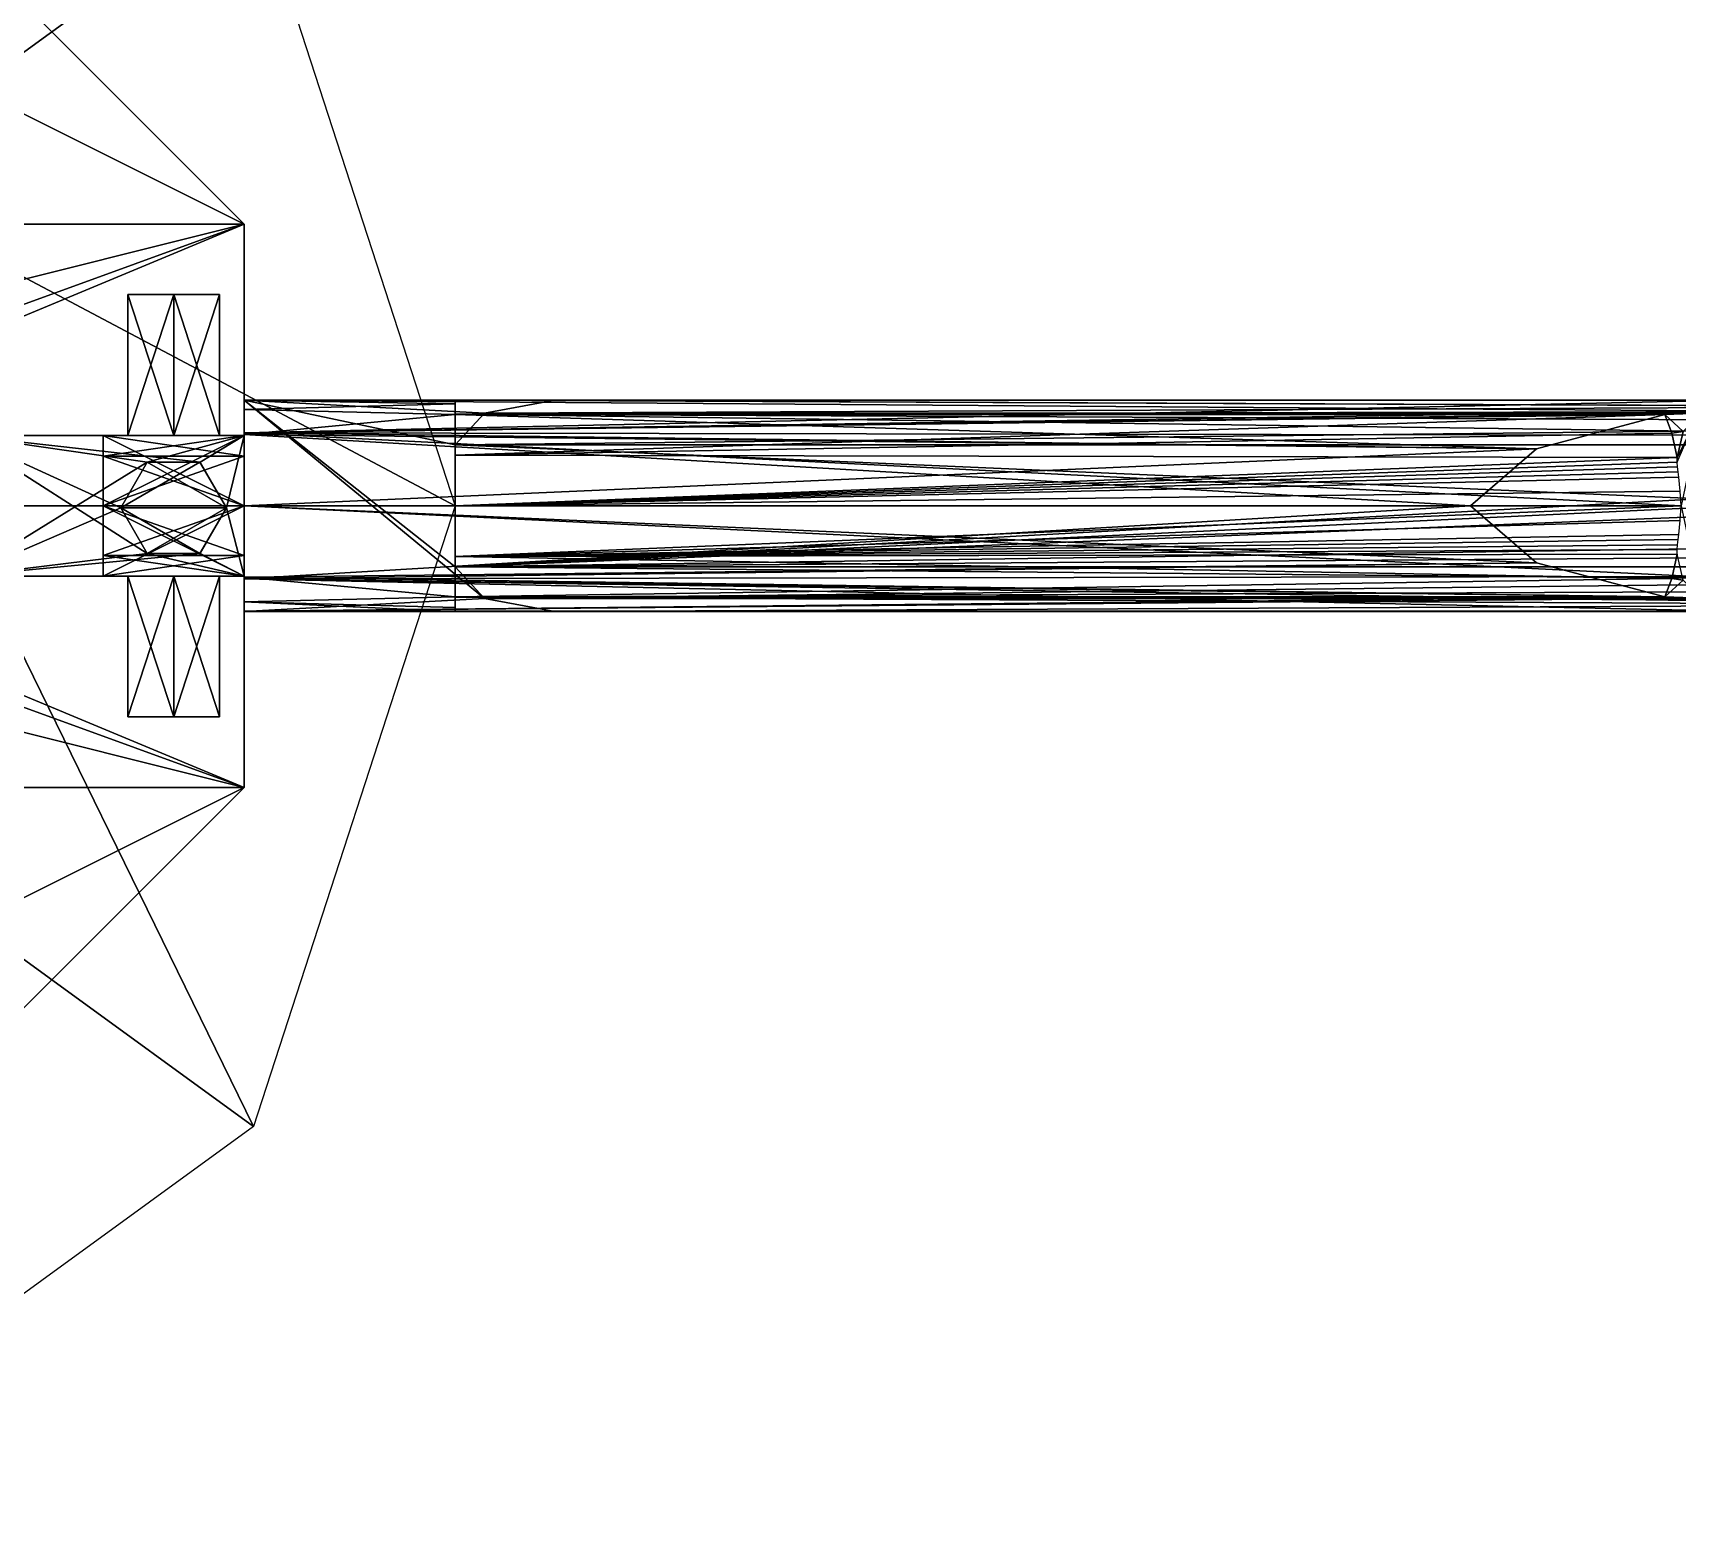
# Model space of a CAD drawing. Header units: inches. Extents: x -100 to 147, y -181 to 228.
# Drawn here: x 41.34 to 87.32, y -4.46 to 36.85 of the extents above; entities that cross this region are included whole.
import ezdxf

# ---------------------------------------------------------------- set-up
doc = ezdxf.new("R2010")
doc.units = ezdxf.units.IN
doc.header["$LTSCALE"] = 41.718519
doc.header["$MEASUREMENT"] = 0
for name, color, linetype in [('1', 7, 'CONTINUOUS'), ('10', 7, 'CONTINUOUS'), ('11', 7, 'CONTINUOUS'), ('12', 7, 'CONTINUOUS'), ('13', 7, 'CONTINUOUS'), ('14', 7, 'CONTINUOUS'), ('15', 7, 'CONTINUOUS'), ('16', 7, 'CONTINUOUS'), ('17', 7, 'CONTINUOUS'), ('18', 7, 'CONTINUOUS'), ('181', 7, 'CONTINUOUS'), ('182', 7, 'CONTINUOUS'), ('183', 7, 'CONTINUOUS'), ('184', 7, 'CONTINUOUS'), ('185', 7, 'CONTINUOUS'), ('186', 7, 'CONTINUOUS'), ('187', 7, 'CONTINUOUS'), ('188', 7, 'CONTINUOUS'), ('189', 7, 'CONTINUOUS'), ('190', 7, 'CONTINUOUS'), ('191', 7, 'CONTINUOUS'), ('192', 7, 'CONTINUOUS'), ('193', 7, 'CONTINUOUS'), ('2', 7, 'CONTINUOUS'), ('237', 7, 'CONTINUOUS'), ('238', 7, 'CONTINUOUS'), ('240', 7, 'CONTINUOUS'), ('241', 7, 'CONTINUOUS'), ('245', 7, 'CONTINUOUS'), ('246', 7, 'CONTINUOUS'), ('247', 7, 'CONTINUOUS'), ('250', 7, 'CONTINUOUS'), ('251', 7, 'CONTINUOUS'), ('252', 7, 'CONTINUOUS'), ('26', 7, 'CONTINUOUS'), ('262', 7, 'CONTINUOUS'), ('263', 7, 'CONTINUOUS'), ('264', 7, 'CONTINUOUS'), ('27', 7, 'CONTINUOUS'), ('28', 7, 'CONTINUOUS'), ('29', 7, 'CONTINUOUS'), ('3', 7, 'CONTINUOUS'), ('30', 7, 'CONTINUOUS'), ('35', 7, 'CONTINUOUS'), ('36', 7, 'CONTINUOUS'), ('37', 7, 'CONTINUOUS'), ('38', 7, 'CONTINUOUS'), ('39', 7, 'CONTINUOUS'), ('4', 7, 'CONTINUOUS'), ('5', 7, 'CONTINUOUS'), ('6', 7, 'CONTINUOUS'), ('7', 7, 'CONTINUOUS')]:
    doc.layers.add(name, color=color, linetype=linetype)

msp = doc.modelspace()

# ---------------------------------------------------------------- linework, layer by layer
at = {"layer": '1', "linetype": 'Continuous'}
for points in [[(53.149, 20.669, 2.897), (53.149, 20.669, 7.3), (47.244, 20.669, 8.858), (53.149, 20.669, 2.897)], [(47.244, 20.669, 8.858), (53.149, 20.669, 7.3), (55.94, 20.669, 8.858), (47.244, 20.669, 8.858)], [(47.244, 20.669, 6.627), (53.149, 20.669, 2.897), (47.244, 20.669, 8.858), (47.244, 20.669, 6.627)], [(53.149, 20.669, 7.3), (134.983, 20.669, 48.228), (55.94, 20.669, 8.858), (53.149, 20.669, 7.3)], [(55.94, 20.669, 8.858), (134.983, 20.669, 48.228), (134.658, 20.669, 48.228), (55.94, 20.669, 8.858)]]:
    msp.add_3dface(points, dxfattribs=at)
at = {"layer": '10', "linetype": 'Continuous'}
for points in [[(53.149, 26.575, 2.897), (53.149, 26.575, 7.3), (53.149, 26.18, 6.282), (53.149, 26.575, 2.897)], [(53.149, 26.575, 2.897), (53.149, 26.18, 6.282), (53.149, 23.622, 2.948), (53.149, 26.575, 2.897)], [(53.149, 26.47, 1.951), (53.149, 26.575, 2.897), (53.149, 25.041, 2.447), (53.149, 26.47, 1.951)], [(53.149, 25.041, 2.447), (53.149, 26.575, 2.897), (53.149, 23.622, 2.948), (53.149, 25.041, 2.447)], [(53.149, 26.172, 1.088), (53.149, 26.47, 1.951), (53.149, 25.041, 2.447), (53.149, 26.172, 1.088)], [(53.149, 26.18, 6.282), (53.149, 25.327, 5.905), (53.149, 23.622, 2.948), (53.149, 26.18, 6.282)], [(53.149, 20.669, 2.897), (53.149, 25.327, 5.905), (53.149, 21.917, 5.905), (53.149, 20.669, 2.897)], [(53.149, 25.327, 5.905), (53.149, 20.669, 2.897), (53.149, 23.622, 2.948), (53.149, 25.327, 5.905)], [(53.149, 23.622, 2.948), (53.149, 20.669, 2.897), (53.149, 22.203, 2.447), (53.149, 23.622, 2.948)], [(53.149, 22.203, 2.447), (53.149, 20.669, 2.897), (53.149, 20.774, 1.951), (53.149, 22.203, 2.447)], [(53.149, 21.072, 1.088), (53.149, 22.203, 2.447), (53.149, 20.774, 1.951), (53.149, 21.072, 1.088)], [(53.149, 20.669, 2.897), (53.149, 21.917, 5.905), (53.149, 21.064, 6.282), (53.149, 20.669, 2.897)], [(53.149, 20.669, 7.3), (53.149, 20.669, 2.897), (53.149, 21.064, 6.282), (53.149, 20.669, 7.3)]]:
    msp.add_3dface(points, dxfattribs=at)
at = {"layer": '11', "linetype": 'Continuous'}
for points in [[(47.244, 25.665, -23.697), (47.244, 26.571, -21.654), (88.316, 26.281, -22.819), (47.244, 25.665, -23.697)], [(47.244, 26.571, -21.654), (88.89, 26.571, -21.652), (88.316, 26.281, -22.819), (47.244, 26.571, -21.654)], [(47.244, 25.665, -23.697), (88.316, 26.281, -22.819), (87.853, 25.6, -23.759), (47.244, 25.665, -23.697)], [(47.244, 23.622, -24.602), (47.244, 25.665, -23.697), (87.437, 23.622, -24.603), (47.244, 23.622, -24.602)], [(47.244, 25.665, -23.697), (87.853, 25.6, -23.759), (87.437, 23.622, -24.603), (47.244, 25.665, -23.697)]]:
    msp.add_3dface(points, dxfattribs=at)
at = {"layer": '12', "linetype": 'Continuous'}
for points in [[(47.244, 21.579, -23.697), (47.244, 23.622, -24.602), (87.853, 21.644, -23.759), (47.244, 21.579, -23.697)], [(47.244, 23.622, -24.602), (87.437, 23.622, -24.603), (87.853, 21.644, -23.759), (47.244, 23.622, -24.602)], [(47.244, 21.579, -23.697), (87.853, 21.644, -23.759), (88.316, 20.963, -22.819), (47.244, 21.579, -23.697)], [(47.244, 20.673, -21.654), (47.244, 21.579, -23.697), (88.89, 20.673, -21.652), (47.244, 20.673, -21.654)], [(47.244, 21.579, -23.697), (88.316, 20.963, -22.819), (88.89, 20.673, -21.652), (47.244, 21.579, -23.697)]]:
    msp.add_3dface(points, dxfattribs=at)
at = {"layer": '13', "linetype": 'Continuous'}
for points in [[(47.244, 26.571, -21.654), (47.244, 25.665, -19.611), (88.89, 26.571, -21.652), (47.244, 26.571, -21.654)], [(88.89, 26.571, -21.652), (47.244, 25.665, -19.611), (87.995, 26.209, -20.344), (88.89, 26.571, -21.652)], [(47.244, 25.665, -19.611), (86.979, 26.172, -20.277), (87.995, 26.209, -20.344), (47.244, 25.665, -19.611)], [(86.979, 26.172, -20.277), (47.244, 25.665, -19.611), (83.389, 25.215, -19.239), (86.979, 26.172, -20.277)], [(87.995, 26.209, -20.344), (86.979, 26.172, -20.277), (87.49, 25.699, -19.645), (87.995, 26.209, -20.344)], [(86.979, 26.172, -20.277), (87.176, 25.653, -19.598), (87.49, 25.699, -19.645), (86.979, 26.172, -20.277)], [(47.244, 25.665, -19.611), (47.244, 23.622, -18.705), (83.389, 25.215, -19.239), (47.244, 25.665, -19.611)], [(87.176, 25.653, -19.598), (87.322, 24.977, -19.091), (87.49, 25.699, -19.645), (87.176, 25.653, -19.598)], [(47.244, 23.622, -18.705), (81.543, 23.622, -18.705), (83.389, 25.215, -19.239), (47.244, 23.622, -18.705)]]:
    msp.add_3dface(points, dxfattribs=at)
at = {"layer": '14', "linetype": 'Continuous'}
for points in [[(47.244, 26.575, 6.627), (53.149, 26.575, 2.897), (53.149, 26.47, 1.951), (47.244, 26.575, 6.627)], [(47.244, 26.311, 5.146), (47.244, 26.575, 6.627), (53.149, 26.47, 1.951), (47.244, 26.311, 5.146)], [(47.244, 26.311, 5.146), (53.149, 26.47, 1.951), (53.149, 26.172, 1.088), (47.244, 26.311, 5.146)], [(47.244, 25.615, 3.971), (47.244, 26.311, 5.146), (53.149, 26.172, 1.088), (47.244, 25.615, 3.971)], [(47.244, 25.615, 3.971), (53.149, 26.172, 1.088), (83.389, 25.215, -19.239), (47.244, 25.615, 3.971)], [(53.149, 26.172, 1.088), (86.979, 26.172, -20.277), (83.389, 25.215, -19.239), (53.149, 26.172, 1.088)], [(47.244, 23.622, 2.957), (47.244, 25.615, 3.971), (81.543, 23.622, -18.705), (47.244, 23.622, 2.957)], [(81.543, 23.622, -18.705), (47.244, 25.615, 3.971), (83.389, 25.215, -19.239), (81.543, 23.622, -18.705)]]:
    msp.add_3dface(points, dxfattribs=at)
at = {"layer": '15', "linetype": 'Continuous'}
for points in [[(47.244, 23.622, -18.705), (47.244, 21.579, -19.611), (81.543, 23.622, -18.705), (47.244, 23.622, -18.705)], [(47.244, 21.579, -19.611), (83.389, 22.029, -19.239), (81.543, 23.622, -18.705), (47.244, 21.579, -19.611)], [(87.322, 22.267, -19.091), (87.176, 21.591, -19.598), (87.49, 21.545, -19.645), (87.322, 22.267, -19.091)], [(47.244, 21.579, -19.611), (86.979, 21.072, -20.277), (83.389, 22.029, -19.239), (47.244, 21.579, -19.611)], [(47.244, 21.579, -19.611), (47.244, 20.673, -21.654), (86.979, 21.072, -20.277), (47.244, 21.579, -19.611)], [(87.176, 21.591, -19.598), (86.979, 21.072, -20.277), (87.49, 21.545, -19.645), (87.176, 21.591, -19.598)], [(87.49, 21.545, -19.645), (86.979, 21.072, -20.277), (87.995, 21.035, -20.344), (87.49, 21.545, -19.645)], [(86.979, 21.072, -20.277), (47.244, 20.673, -21.654), (87.995, 21.035, -20.344), (86.979, 21.072, -20.277)], [(47.244, 20.673, -21.654), (88.89, 20.673, -21.652), (87.995, 21.035, -20.344), (47.244, 20.673, -21.654)]]:
    msp.add_3dface(points, dxfattribs=at)
at = {"layer": '16', "linetype": 'Continuous'}
for points in [[(47.244, 21.629, 3.971), (47.244, 23.622, 2.957), (83.389, 22.029, -19.239), (47.244, 21.629, 3.971)], [(83.389, 22.029, -19.239), (47.244, 23.622, 2.957), (81.543, 23.622, -18.705), (83.389, 22.029, -19.239)], [(86.979, 21.072, -20.277), (47.244, 21.629, 3.971), (83.389, 22.029, -19.239), (86.979, 21.072, -20.277)], [(47.244, 20.933, 5.146), (47.244, 21.629, 3.971), (53.149, 21.072, 1.088), (47.244, 20.933, 5.146)], [(53.149, 21.072, 1.088), (47.244, 21.629, 3.971), (86.979, 21.072, -20.277), (53.149, 21.072, 1.088)], [(47.244, 20.933, 5.146), (53.149, 21.072, 1.088), (53.149, 20.774, 1.951), (47.244, 20.933, 5.146)], [(53.149, 20.669, 2.897), (47.244, 20.669, 6.627), (47.244, 20.933, 5.146), (53.149, 20.669, 2.897)], [(53.149, 20.669, 2.897), (47.244, 20.933, 5.146), (53.149, 20.774, 1.951), (53.149, 20.669, 2.897)]]:
    msp.add_3dface(points, dxfattribs=at)
at = {"layer": '17', "linetype": 'Continuous'}
for points in [[(87.412, 23.214, -18.747), (87.434, 23.622, -18.704), (53.149, 22.203, 2.447), (87.412, 23.214, -18.747)], [(87.434, 23.622, -18.704), (53.149, 23.622, 2.948), (53.149, 22.203, 2.447), (87.434, 23.622, -18.704)], [(87.368, 22.819, -18.837), (87.412, 23.214, -18.747), (53.149, 22.203, 2.447), (87.368, 22.819, -18.837)], [(87.368, 22.819, -18.837), (53.149, 22.203, 2.447), (87.349, 22.676, -18.884), (87.368, 22.819, -18.837)], [(87.349, 22.676, -18.884), (53.149, 22.203, 2.447), (87.335, 22.534, -18.944), (87.349, 22.676, -18.884)], [(87.335, 22.534, -18.944), (53.149, 22.203, 2.447), (87.326, 22.402, -19.011), (87.335, 22.534, -18.944)], [(87.326, 22.402, -19.011), (53.149, 22.203, 2.447), (87.322, 22.267, -19.091), (87.326, 22.402, -19.011)], [(87.322, 22.267, -19.091), (53.149, 22.203, 2.447), (87.176, 21.591, -19.598), (87.322, 22.267, -19.091)], [(53.149, 22.203, 2.447), (53.149, 21.072, 1.088), (87.176, 21.591, -19.598), (53.149, 22.203, 2.447)], [(87.176, 21.591, -19.598), (53.149, 21.072, 1.088), (86.979, 21.072, -20.277), (87.176, 21.591, -19.598)]]:
    msp.add_3dface(points, dxfattribs=at)
at = {"layer": '18', "linetype": 'Continuous'}
for points in [[(53.149, 26.172, 1.088), (53.149, 25.041, 2.447), (86.979, 26.172, -20.277), (53.149, 26.172, 1.088)], [(86.979, 26.172, -20.277), (53.149, 25.041, 2.447), (87.176, 25.653, -19.598), (86.979, 26.172, -20.277)], [(87.176, 25.653, -19.598), (53.149, 25.041, 2.447), (87.322, 24.977, -19.091), (87.176, 25.653, -19.598)], [(53.149, 25.041, 2.447), (53.149, 23.622, 2.948), (87.322, 24.977, -19.091), (53.149, 25.041, 2.447)], [(87.322, 24.977, -19.091), (53.149, 23.622, 2.948), (87.326, 24.843, -19.011), (87.322, 24.977, -19.091)], [(87.326, 24.843, -19.011), (53.149, 23.622, 2.948), (87.335, 24.71, -18.944), (87.326, 24.843, -19.011)], [(87.335, 24.71, -18.944), (53.149, 23.622, 2.948), (87.349, 24.568, -18.884), (87.335, 24.71, -18.944)], [(53.149, 23.622, 2.948), (87.368, 24.425, -18.837), (87.349, 24.568, -18.884), (53.149, 23.622, 2.948)], [(87.412, 24.031, -18.747), (87.368, 24.425, -18.837), (53.149, 23.622, 2.948), (87.412, 24.031, -18.747)], [(87.434, 23.622, -18.704), (87.412, 24.031, -18.747), (53.149, 23.622, 2.948), (87.434, 23.622, -18.704)]]:
    msp.add_3dface(points, dxfattribs=at)
at = {"layer": '181', "linetype": 'Continuous'}
for points in [[(47.244, 21.654, -41.339), (47.244, 25.591, -41.339), (47.244, 21.654, -37.402), (47.244, 21.654, -41.339)], [(47.244, 21.654, -37.402), (47.244, 25.591, -41.339), (47.244, 25.591, -37.402), (47.244, 21.654, -37.402)]]:
    msp.add_3dface(points, dxfattribs=at)
at = {"layer": '182', "linetype": 'Continuous'}
for points in [[(45.276, 25.591, -37.894), (43.997, 25.591, -38.632), (39.37, 25.591, -37.402), (45.276, 25.591, -37.894)], [(45.276, 25.591, -37.894), (39.37, 25.591, -37.402), (47.244, 25.591, -37.402), (45.276, 25.591, -37.894)], [(43.997, 25.591, -38.632), (43.997, 25.591, -40.108), (39.37, 25.591, -41.339), (43.997, 25.591, -38.632)], [(43.997, 25.591, -38.632), (39.37, 25.591, -41.339), (39.37, 25.591, -37.402), (43.997, 25.591, -38.632)], [(43.997, 25.591, -40.108), (45.276, 25.591, -40.846), (39.37, 25.591, -41.339), (43.997, 25.591, -40.108)], [(45.276, 25.591, -40.846), (47.244, 25.591, -41.339), (39.37, 25.591, -41.339), (45.276, 25.591, -40.846)], [(46.554, 25.591, -38.632), (45.276, 25.591, -37.894), (47.244, 25.591, -37.402), (46.554, 25.591, -38.632)], [(45.276, 25.591, -40.846), (46.554, 25.591, -40.108), (47.244, 25.591, -41.339), (45.276, 25.591, -40.846)], [(46.554, 25.591, -40.108), (46.554, 25.591, -38.632), (47.244, 25.591, -37.402), (46.554, 25.591, -40.108)], [(47.244, 25.591, -41.339), (46.554, 25.591, -40.108), (47.244, 25.591, -37.402), (47.244, 25.591, -41.339)]]:
    msp.add_3dface(points, dxfattribs=at)
at = {"layer": '183', "linetype": 'Continuous'}
for points in [[(44.537, 22.285, -37.402), (43.799, 23.563, -37.402), (39.37, 25.591, -37.402), (44.537, 22.285, -37.402)], [(43.799, 23.563, -37.402), (44.537, 24.842, -37.402), (39.37, 25.591, -37.402), (43.799, 23.563, -37.402)], [(39.37, 21.654, -37.402), (44.537, 22.285, -37.402), (39.37, 25.591, -37.402), (39.37, 21.654, -37.402)], [(44.537, 24.842, -37.402), (46.014, 24.842, -37.402), (39.37, 25.591, -37.402), (44.537, 24.842, -37.402)], [(39.37, 25.591, -37.402), (46.014, 24.842, -37.402), (47.244, 25.591, -37.402), (39.37, 25.591, -37.402)], [(46.014, 24.842, -37.402), (46.752, 23.563, -37.402), (47.244, 25.591, -37.402), (46.014, 24.842, -37.402)], [(46.752, 23.563, -37.402), (47.244, 21.654, -37.402), (47.244, 25.591, -37.402), (46.752, 23.563, -37.402)], [(46.752, 23.563, -37.402), (46.014, 22.285, -37.402), (47.244, 21.654, -37.402), (46.752, 23.563, -37.402)], [(44.537, 22.285, -37.402), (39.37, 21.654, -37.402), (47.244, 21.654, -37.402), (44.537, 22.285, -37.402)], [(46.014, 22.285, -37.402), (44.537, 22.285, -37.402), (47.244, 21.654, -37.402), (46.014, 22.285, -37.402)]]:
    msp.add_3dface(points, dxfattribs=at)
at = {"layer": '184', "linetype": 'Continuous'}
for points in [[(43.997, 21.654, -38.632), (45.276, 21.654, -37.894), (39.37, 21.654, -37.402), (43.997, 21.654, -38.632)], [(39.37, 21.654, -37.402), (45.276, 21.654, -37.894), (47.244, 21.654, -37.402), (39.37, 21.654, -37.402)], [(45.276, 21.654, -40.846), (43.997, 21.654, -40.108), (39.37, 21.654, -41.339), (45.276, 21.654, -40.846)], [(47.244, 21.654, -41.339), (45.276, 21.654, -40.846), (39.37, 21.654, -41.339), (47.244, 21.654, -41.339)], [(43.997, 21.654, -40.108), (43.997, 21.654, -38.632), (39.37, 21.654, -37.402), (43.997, 21.654, -40.108)], [(39.37, 21.654, -41.339), (43.997, 21.654, -40.108), (39.37, 21.654, -37.402), (39.37, 21.654, -41.339)], [(45.276, 21.654, -37.894), (46.554, 21.654, -38.632), (47.244, 21.654, -37.402), (45.276, 21.654, -37.894)], [(46.554, 21.654, -40.108), (45.276, 21.654, -40.846), (47.244, 21.654, -41.339), (46.554, 21.654, -40.108)], [(46.554, 21.654, -38.632), (46.554, 21.654, -40.108), (47.244, 21.654, -41.339), (46.554, 21.654, -38.632)], [(46.554, 21.654, -38.632), (47.244, 21.654, -41.339), (47.244, 21.654, -37.402), (46.554, 21.654, -38.632)]]:
    msp.add_3dface(points, dxfattribs=at)
at = {"layer": '185', "linetype": 'Continuous'}
for points in [[(47.244, 25.591, -41.339), (44.537, 24.842, -41.339), (39.37, 25.591, -41.339), (47.244, 25.591, -41.339)], [(39.37, 25.591, -41.339), (44.537, 24.842, -41.339), (39.37, 21.654, -41.339), (39.37, 25.591, -41.339)], [(46.014, 24.842, -41.339), (44.537, 24.842, -41.339), (47.244, 25.591, -41.339), (46.014, 24.842, -41.339)], [(46.752, 23.563, -41.339), (46.014, 24.842, -41.339), (47.244, 25.591, -41.339), (46.752, 23.563, -41.339)], [(47.244, 21.654, -41.339), (46.752, 23.563, -41.339), (47.244, 25.591, -41.339), (47.244, 21.654, -41.339)], [(44.537, 24.842, -41.339), (43.799, 23.563, -41.339), (39.37, 21.654, -41.339), (44.537, 24.842, -41.339)], [(43.799, 23.563, -41.339), (44.537, 22.285, -41.339), (39.37, 21.654, -41.339), (43.799, 23.563, -41.339)], [(46.014, 22.285, -41.339), (46.752, 23.563, -41.339), (47.244, 21.654, -41.339), (46.014, 22.285, -41.339)], [(44.537, 22.285, -41.339), (46.014, 22.285, -41.339), (39.37, 21.654, -41.339), (44.537, 22.285, -41.339)], [(46.014, 22.285, -41.339), (47.244, 21.654, -41.339), (39.37, 21.654, -41.339), (46.014, 22.285, -41.339)]]:
    msp.add_3dface(points, dxfattribs=at)
at = {"layer": '186', "linetype": 'Continuous'}
for points in [[(45.276, 29.528, -40.846), (43.997, 29.528, -40.107), (45.276, 29.528, -37.894), (45.276, 29.528, -40.846)], [(43.997, 29.528, -40.107), (43.997, 29.528, -38.633), (45.276, 29.528, -37.894), (43.997, 29.528, -40.107)], [(45.276, 29.528, -40.846), (45.276, 29.528, -37.894), (46.554, 29.528, -38.633), (45.276, 29.528, -40.846)], [(45.276, 29.528, -40.846), (46.554, 29.528, -38.633), (46.554, 29.528, -40.107), (45.276, 29.528, -40.846)]]:
    msp.add_3dface(points, dxfattribs=at)
at = {"layer": '187', "linetype": 'Continuous'}
for points in [[(45.276, 17.717, -37.894), (43.997, 17.717, -38.633), (45.276, 17.717, -40.846), (45.276, 17.717, -37.894)], [(43.997, 17.717, -38.633), (43.997, 17.717, -40.107), (45.276, 17.717, -40.846), (43.997, 17.717, -38.633)], [(45.276, 17.717, -37.894), (45.276, 17.717, -40.846), (46.554, 17.717, -40.107), (45.276, 17.717, -37.894)], [(45.276, 17.717, -37.894), (46.554, 17.717, -40.107), (46.554, 17.717, -38.633), (45.276, 17.717, -37.894)]]:
    msp.add_3dface(points, dxfattribs=at)
at = {"layer": '188', "linetype": 'Continuous'}
for points in [[(45.276, 29.528, -37.894), (45.276, 25.591, -37.894), (46.554, 25.591, -38.632), (45.276, 29.528, -37.894)], [(45.276, 25.591, -40.846), (45.276, 29.528, -40.846), (46.554, 29.528, -40.107), (45.276, 25.591, -40.846)], [(46.554, 25.591, -40.108), (45.276, 25.591, -40.846), (46.554, 29.528, -40.107), (46.554, 25.591, -40.108)], [(45.276, 29.528, -37.894), (46.554, 25.591, -38.632), (46.554, 29.528, -38.633), (45.276, 29.528, -37.894)], [(46.554, 25.591, -38.632), (46.554, 25.591, -40.108), (46.554, 29.528, -38.633), (46.554, 25.591, -38.632)], [(46.554, 29.528, -38.633), (46.554, 25.591, -40.108), (46.554, 29.528, -40.107), (46.554, 29.528, -38.633)], [(45.276, 21.654, -37.894), (45.276, 17.717, -37.894), (46.554, 17.717, -38.633), (45.276, 21.654, -37.894)], [(45.276, 21.654, -37.894), (46.554, 17.717, -38.633), (46.554, 21.654, -38.632), (45.276, 21.654, -37.894)], [(45.276, 17.717, -40.846), (45.276, 21.654, -40.846), (46.554, 21.654, -40.108), (45.276, 17.717, -40.846)], [(46.554, 17.717, -40.107), (45.276, 17.717, -40.846), (46.554, 21.654, -40.108), (46.554, 17.717, -40.107)], [(46.554, 17.717, -38.633), (46.554, 17.717, -40.107), (46.554, 21.654, -38.632), (46.554, 17.717, -38.633)], [(46.554, 21.654, -38.632), (46.554, 17.717, -40.107), (46.554, 21.654, -40.108), (46.554, 21.654, -38.632)]]:
    msp.add_3dface(points, dxfattribs=at)
at = {"layer": '189', "linetype": 'Continuous'}
for points in [[(43.997, 25.591, -38.632), (45.276, 25.591, -37.894), (43.997, 29.528, -38.633), (43.997, 25.591, -38.632)], [(43.997, 29.528, -38.633), (45.276, 25.591, -37.894), (45.276, 29.528, -37.894), (43.997, 29.528, -38.633)], [(43.997, 25.591, -40.108), (43.997, 25.591, -38.632), (43.997, 29.528, -40.107), (43.997, 25.591, -40.108)], [(43.997, 29.528, -40.107), (43.997, 25.591, -38.632), (43.997, 29.528, -38.633), (43.997, 29.528, -40.107)], [(45.276, 25.591, -40.846), (43.997, 25.591, -40.108), (45.276, 29.528, -40.846), (45.276, 25.591, -40.846)], [(45.276, 29.528, -40.846), (43.997, 25.591, -40.108), (43.997, 29.528, -40.107), (45.276, 29.528, -40.846)], [(45.276, 17.717, -37.894), (45.276, 21.654, -37.894), (43.997, 21.654, -38.632), (45.276, 17.717, -37.894)], [(43.997, 17.717, -38.633), (45.276, 17.717, -37.894), (43.997, 21.654, -38.632), (43.997, 17.717, -38.633)], [(43.997, 17.717, -40.107), (43.997, 17.717, -38.633), (43.997, 21.654, -40.108), (43.997, 17.717, -40.107)], [(43.997, 21.654, -40.108), (43.997, 17.717, -38.633), (43.997, 21.654, -38.632), (43.997, 21.654, -40.108)], [(45.276, 17.717, -40.846), (43.997, 17.717, -40.107), (45.276, 21.654, -40.846), (45.276, 17.717, -40.846)], [(45.276, 21.654, -40.846), (43.997, 17.717, -40.107), (43.997, 21.654, -40.108), (45.276, 21.654, -40.846)]]:
    msp.add_3dface(points, dxfattribs=at)
at = {"layer": '190', "linetype": 'Continuous'}
for points in [[(46.752, 23.563, -45.276), (43.799, 23.563, -45.276), (44.539, 24.842, -45.276), (46.752, 23.563, -45.276)], [(46.752, 23.563, -45.276), (44.539, 24.842, -45.276), (46.012, 24.842, -45.276), (46.752, 23.563, -45.276)], [(46.752, 23.563, -45.276), (46.012, 22.285, -45.276), (43.799, 23.563, -45.276), (46.752, 23.563, -45.276)], [(46.012, 22.285, -45.276), (44.539, 22.285, -45.276), (43.799, 23.563, -45.276), (46.012, 22.285, -45.276)]]:
    msp.add_3dface(points, dxfattribs=at)
at = {"layer": '191', "linetype": 'Continuous'}
for points in [[(43.799, 23.563, -33.465), (46.752, 23.563, -33.465), (46.012, 24.842, -33.465), (43.799, 23.563, -33.465)], [(43.799, 23.563, -33.465), (46.012, 24.842, -33.465), (44.539, 24.842, -33.465), (43.799, 23.563, -33.465)], [(43.799, 23.563, -33.465), (44.539, 22.285, -33.465), (46.752, 23.563, -33.465), (43.799, 23.563, -33.465)], [(44.539, 22.285, -33.465), (46.012, 22.285, -33.465), (46.752, 23.563, -33.465), (44.539, 22.285, -33.465)]]:
    msp.add_3dface(points, dxfattribs=at)
at = {"layer": '192', "linetype": 'Continuous'}
for points in [[(43.799, 23.563, -45.276), (43.799, 23.563, -41.339), (44.537, 24.842, -41.339), (43.799, 23.563, -45.276)], [(43.799, 23.563, -45.276), (44.537, 24.842, -41.339), (44.539, 24.842, -45.276), (43.799, 23.563, -45.276)], [(43.799, 23.563, -37.402), (43.799, 23.563, -33.465), (44.539, 24.842, -33.465), (43.799, 23.563, -37.402)], [(43.799, 23.563, -37.402), (44.539, 24.842, -33.465), (44.537, 24.842, -37.402), (43.799, 23.563, -37.402)], [(44.537, 24.842, -41.339), (46.014, 24.842, -41.339), (44.539, 24.842, -45.276), (44.537, 24.842, -41.339)], [(44.539, 24.842, -33.465), (46.012, 24.842, -33.465), (44.537, 24.842, -37.402), (44.539, 24.842, -33.465)], [(44.537, 24.842, -37.402), (46.012, 24.842, -33.465), (46.014, 24.842, -37.402), (44.537, 24.842, -37.402)], [(44.539, 24.842, -45.276), (46.014, 24.842, -41.339), (46.012, 24.842, -45.276), (44.539, 24.842, -45.276)], [(46.752, 23.563, -41.339), (46.752, 23.563, -45.276), (46.012, 24.842, -45.276), (46.752, 23.563, -41.339)], [(46.014, 24.842, -41.339), (46.752, 23.563, -41.339), (46.012, 24.842, -45.276), (46.014, 24.842, -41.339)], [(46.012, 24.842, -33.465), (46.752, 23.563, -33.465), (46.014, 24.842, -37.402), (46.012, 24.842, -33.465)], [(46.752, 23.563, -33.465), (46.752, 23.563, -37.402), (46.014, 24.842, -37.402), (46.752, 23.563, -33.465)]]:
    msp.add_3dface(points, dxfattribs=at)
at = {"layer": '193', "linetype": 'Continuous'}
for points in [[(44.537, 22.285, -41.339), (43.799, 23.563, -41.339), (44.539, 22.285, -45.276), (44.537, 22.285, -41.339)], [(44.539, 22.285, -45.276), (43.799, 23.563, -41.339), (43.799, 23.563, -45.276), (44.539, 22.285, -45.276)], [(43.799, 23.563, -33.465), (43.799, 23.563, -37.402), (44.537, 22.285, -37.402), (43.799, 23.563, -33.465)], [(44.539, 22.285, -33.465), (43.799, 23.563, -33.465), (44.537, 22.285, -37.402), (44.539, 22.285, -33.465)], [(46.752, 23.563, -45.276), (46.014, 22.285, -41.339), (46.012, 22.285, -45.276), (46.752, 23.563, -45.276)], [(46.752, 23.563, -33.465), (46.012, 22.285, -33.465), (46.752, 23.563, -37.402), (46.752, 23.563, -33.465)], [(46.752, 23.563, -37.402), (46.012, 22.285, -33.465), (46.014, 22.285, -37.402), (46.752, 23.563, -37.402)], [(46.752, 23.563, -41.339), (46.014, 22.285, -41.339), (46.752, 23.563, -45.276), (46.752, 23.563, -41.339)], [(46.014, 22.285, -41.339), (44.537, 22.285, -41.339), (46.012, 22.285, -45.276), (46.014, 22.285, -41.339)], [(46.012, 22.285, -45.276), (44.537, 22.285, -41.339), (44.539, 22.285, -45.276), (46.012, 22.285, -45.276)], [(46.014, 22.285, -37.402), (44.539, 22.285, -33.465), (44.537, 22.285, -37.402), (46.014, 22.285, -37.402)], [(46.012, 22.285, -33.465), (44.539, 22.285, -33.465), (46.014, 22.285, -37.402), (46.012, 22.285, -33.465)]]:
    msp.add_3dface(points, dxfattribs=at)
at = {"layer": '2', "linetype": 'Continuous'}
for points in [[(47.244, 26.575, 8.858), (55.94, 26.575, 8.858), (47.244, 26.575, 6.627), (47.244, 26.575, 8.858)], [(47.244, 26.575, 6.627), (55.94, 26.575, 8.858), (53.149, 26.575, 7.3), (47.244, 26.575, 6.627)], [(53.149, 26.575, 2.897), (47.244, 26.575, 6.627), (53.149, 26.575, 7.3), (53.149, 26.575, 2.897)], [(134.658, 26.575, 48.228), (134.983, 26.575, 48.228), (53.149, 26.575, 7.3), (134.658, 26.575, 48.228)], [(55.94, 26.575, 8.858), (134.658, 26.575, 48.228), (53.149, 26.575, 7.3), (55.94, 26.575, 8.858)]]:
    msp.add_3dface(points, dxfattribs=at)
at = {"layer": '237', "linetype": 'Continuous'}
for points in [[(36.072, 14.577, -58.823), (39.011, 23.622, -58.823), (47.51, 6.266, -64.961), (36.072, 14.577, -58.823)], [(39.011, 23.622, -58.823), (53.15, 23.622, -64.961), (47.51, 6.266, -64.961), (39.011, 23.622, -58.823)], [(32.747, -4.46, -64.961), (36.072, 14.577, -58.823), (47.51, 6.266, -64.961), (32.747, -4.46, -64.961)]]:
    msp.add_3dface(points, dxfattribs=at)
at = {"layer": '238', "linetype": 'Continuous'}
for points in [[(36.072, 32.667, -58.823), (28.377, 38.257, -58.823), (47.51, 40.978, -64.961), (36.072, 32.667, -58.823)], [(53.15, 23.622, -64.961), (36.072, 32.667, -58.823), (47.51, 40.978, -64.961), (53.15, 23.622, -64.961)], [(39.011, 23.622, -58.823), (36.072, 32.667, -58.823), (53.15, 23.622, -64.961), (39.011, 23.622, -58.823)]]:
    msp.add_3dface(points, dxfattribs=at)
at = {"layer": '240', "linetype": 'Continuous'}
for points in [[(15.748, 47.244, -29.528), (47.244, 31.496, -29.528), (0, 31.496, -29.528), (15.748, 47.244, -29.528)], [(31.496, 47.244, -29.528), (47.244, 31.496, -29.528), (15.748, 47.244, -29.528), (31.496, 47.244, -29.528)], [(0, 31.496, -29.528), (47.244, 31.496, -29.528), (23.622, 25.591, -29.528), (0, 31.496, -29.528)], [(47.244, 31.496, -29.528), (47.244, 15.748, -29.528), (23.622, 25.591, -29.528), (47.244, 31.496, -29.528)], [(23.622, 25.591, -29.528), (47.244, 15.748, -29.528), (25.591, 23.622, -29.528), (23.622, 25.591, -29.528)], [(25.591, 23.622, -29.528), (47.244, 15.748, -29.528), (23.622, 21.654, -29.528), (25.591, 23.622, -29.528)], [(47.244, 15.748, -29.528), (0, 15.748, -29.528), (23.622, 21.654, -29.528), (47.244, 15.748, -29.528)], [(31.496, 0, -29.528), (0, 15.748, -29.528), (47.244, 15.748, -29.528), (31.496, 0, -29.528)]]:
    msp.add_3dface(points, dxfattribs=at)
at = {"layer": '241', "linetype": 'Continuous'}
for points in [[(31.496, 47.244, 19.685), (0, 31.496, 19.685), (47.244, 31.496, 19.685), (31.496, 47.244, 19.685)], [(47.244, 31.496, 19.685), (0, 31.496, 19.685), (23.622, 25.591, 19.685), (47.244, 31.496, 19.685)], [(47.244, 15.748, 19.685), (47.244, 31.496, 19.685), (23.622, 21.654, 19.685), (47.244, 15.748, 19.685)], [(25.591, 23.622, 19.685), (47.244, 31.496, 19.685), (23.622, 25.591, 19.685), (25.591, 23.622, 19.685)], [(47.244, 31.496, 19.685), (25.591, 23.622, 19.685), (23.622, 21.654, 19.685), (47.244, 31.496, 19.685)], [(0, 15.748, 19.685), (47.244, 15.748, 19.685), (23.622, 21.654, 19.685), (0, 15.748, 19.685)], [(15.748, 0, 19.685), (47.244, 15.748, 19.685), (0, 15.748, 19.685), (15.748, 0, 19.685)], [(31.496, 0, 19.685), (47.244, 15.748, 19.685), (15.748, 0, 19.685), (31.496, 0, 19.685)]]:
    msp.add_3dface(points, dxfattribs=at)
at = {"layer": '245', "linetype": 'Continuous'}
for points in [[(31.496, 0, -29.528), (47.244, 15.748, -29.528), (47.244, 15.748, 19.685), (31.496, 0, -29.528)], [(31.496, 0, -29.528), (47.244, 15.748, 19.685), (31.496, 0, 19.685), (31.496, 0, -29.528)]]:
    msp.add_3dface(points, dxfattribs=at)
at = {"layer": '246', "linetype": 'Continuous'}
for points in [[(47.244, 15.748, -29.528), (47.244, 31.496, -29.528), (47.244, 23.622, -23.622), (47.244, 15.748, -29.528)], [(47.244, 31.496, -29.528), (47.244, 31.496, 19.685), (47.244, 25.591, -21.654), (47.244, 31.496, -29.528)], [(47.244, 23.622, -23.622), (47.244, 31.496, -29.528), (47.244, 25.591, -21.654), (47.244, 23.622, -23.622)], [(47.244, 31.496, 19.685), (47.244, 15.748, 19.685), (47.244, 21.654, 5.906), (47.244, 31.496, 19.685)], [(47.244, 25.591, -21.654), (47.244, 31.496, 19.685), (47.244, 23.622, -19.685), (47.244, 25.591, -21.654)], [(47.244, 23.622, -19.685), (47.244, 31.496, 19.685), (47.244, 25.591, 5.906), (47.244, 23.622, -19.685)], [(47.244, 25.591, 5.906), (47.244, 31.496, 19.685), (47.244, 23.622, 7.874), (47.244, 25.591, 5.906)], [(47.244, 23.622, 7.874), (47.244, 31.496, 19.685), (47.244, 21.654, 5.906), (47.244, 23.622, 7.874)], [(47.244, 23.622, -19.685), (47.244, 25.591, 5.906), (47.244, 23.622, 3.937), (47.244, 23.622, -19.685)], [(47.244, 21.654, -21.654), (47.244, 15.748, -29.528), (47.244, 23.622, -23.622), (47.244, 21.654, -21.654)], [(47.244, 15.748, -29.528), (47.244, 21.654, -21.654), (47.244, 23.622, 3.937), (47.244, 15.748, -29.528)], [(47.244, 21.654, 5.906), (47.244, 15.748, -29.528), (47.244, 23.622, 3.937), (47.244, 21.654, 5.906)], [(47.244, 21.654, -21.654), (47.244, 23.622, -19.685), (47.244, 23.622, 3.937), (47.244, 21.654, -21.654)], [(47.244, 15.748, 19.685), (47.244, 15.748, -29.528), (47.244, 21.654, 5.906), (47.244, 15.748, 19.685)]]:
    msp.add_3dface(points, dxfattribs=at)
at = {"layer": '247', "linetype": 'Continuous'}
for points in [[(47.244, 31.496, -29.528), (31.496, 47.244, -29.528), (31.496, 47.244, 19.685), (47.244, 31.496, -29.528)], [(47.244, 31.496, -29.528), (31.496, 47.244, 19.685), (47.244, 31.496, 19.685), (47.244, 31.496, -29.528)]]:
    msp.add_3dface(points, dxfattribs=at)
at = {"layer": '250', "linetype": 'Continuous'}
for points in [[(43.307, 23.622, -23.622), (43.307, 25.591, -21.654), (43.307, 21.654, -21.654), (43.307, 23.622, -23.622)], [(43.307, 21.654, -21.654), (43.307, 25.591, -21.654), (43.307, 23.622, -19.685), (43.307, 21.654, -21.654)]]:
    msp.add_3dface(points, dxfattribs=at)
at = {"layer": '251', "linetype": 'Continuous'}
for points in [[(47.244, 25.591, -21.654), (47.244, 23.622, -19.685), (43.307, 25.591, -21.654), (47.244, 25.591, -21.654)], [(43.307, 25.591, -21.654), (47.244, 23.622, -19.685), (43.307, 23.622, -19.685), (43.307, 25.591, -21.654)], [(47.244, 23.622, -19.685), (47.244, 21.654, -21.654), (43.307, 23.622, -19.685), (47.244, 23.622, -19.685)], [(47.244, 21.654, -21.654), (43.307, 21.654, -21.654), (43.307, 23.622, -19.685), (47.244, 21.654, -21.654)]]:
    msp.add_3dface(points, dxfattribs=at)
at = {"layer": '252', "linetype": 'Continuous'}
for points in [[(47.244, 23.622, -23.622), (47.244, 25.591, -21.654), (43.307, 23.622, -23.622), (47.244, 23.622, -23.622)], [(47.244, 25.591, -21.654), (43.307, 25.591, -21.654), (43.307, 23.622, -23.622), (47.244, 25.591, -21.654)], [(47.244, 21.654, -21.654), (47.244, 23.622, -23.622), (43.307, 21.654, -21.654), (47.244, 21.654, -21.654)], [(47.244, 23.622, -23.622), (43.307, 23.622, -23.622), (43.307, 21.654, -21.654), (47.244, 23.622, -23.622)]]:
    msp.add_3dface(points, dxfattribs=at)
at = {"layer": '26', "linetype": 'Continuous'}
for points in [[(87.322, 24.977, -19.091), (87.326, 24.843, -19.011), (87.709, 25.724, -19.13), (87.322, 24.977, -19.091)], [(87.49, 25.699, -19.645), (87.322, 24.977, -19.091), (87.709, 25.724, -19.13), (87.49, 25.699, -19.645)]]:
    msp.add_3dface(points, dxfattribs=at)
at = {"layer": '262', "linetype": 'Continuous'}
for points in [[(43.307, 23.622, 3.937), (43.307, 25.591, 5.906), (43.307, 21.654, 5.906), (43.307, 23.622, 3.937)], [(43.307, 21.654, 5.906), (43.307, 25.591, 5.906), (43.307, 23.622, 7.874), (43.307, 21.654, 5.906)]]:
    msp.add_3dface(points, dxfattribs=at)
at = {"layer": '263', "linetype": 'Continuous'}
for points in [[(47.244, 25.591, 5.906), (47.244, 23.622, 7.874), (43.307, 25.591, 5.906), (47.244, 25.591, 5.906)], [(43.307, 25.591, 5.906), (47.244, 23.622, 7.874), (43.307, 23.622, 7.874), (43.307, 25.591, 5.906)], [(47.244, 23.622, 7.874), (47.244, 21.654, 5.906), (43.307, 23.622, 7.874), (47.244, 23.622, 7.874)], [(47.244, 21.654, 5.906), (43.307, 21.654, 5.906), (43.307, 23.622, 7.874), (47.244, 21.654, 5.906)]]:
    msp.add_3dface(points, dxfattribs=at)
at = {"layer": '264', "linetype": 'Continuous'}
for points in [[(47.244, 23.622, 3.937), (47.244, 25.591, 5.906), (43.307, 23.622, 3.937), (47.244, 23.622, 3.937)], [(47.244, 25.591, 5.906), (43.307, 25.591, 5.906), (43.307, 23.622, 3.937), (47.244, 25.591, 5.906)], [(47.244, 21.654, 5.906), (47.244, 23.622, 3.937), (43.307, 21.654, 5.906), (47.244, 21.654, 5.906)], [(47.244, 23.622, 3.937), (43.307, 23.622, 3.937), (43.307, 21.654, 5.906), (47.244, 23.622, 3.937)]]:
    msp.add_3dface(points, dxfattribs=at)
at = {"layer": '27', "linetype": 'Continuous'}
for points in [[(53.149, 26.575, 7.3), (134.983, 26.575, 48.228), (136.95, 26.212, 48.228), (53.149, 26.575, 7.3)], [(53.149, 26.18, 6.282), (53.149, 26.575, 7.3), (117.278, 26.305, 38.507), (53.149, 26.18, 6.282)], [(117.278, 26.305, 38.507), (53.149, 26.575, 7.3), (136.95, 26.212, 48.228), (117.278, 26.305, 38.507)], [(53.149, 26.18, 6.282), (117.278, 26.305, 38.507), (116.263, 25.906, 37.63), (53.149, 26.18, 6.282)], [(115.57, 25.327, 37.124), (53.149, 25.327, 5.905), (53.149, 26.18, 6.282), (115.57, 25.327, 37.124)], [(115.57, 25.327, 37.124), (53.149, 26.18, 6.282), (116.263, 25.906, 37.63), (115.57, 25.327, 37.124)]]:
    msp.add_3dface(points, dxfattribs=at)
at = {"layer": '28', "linetype": 'Continuous'}
for points in [[(53.972, 26.212, 8.858), (53.15, 25.327, 8.858), (132.691, 26.212, 48.228), (53.972, 26.212, 8.858)], [(53.15, 25.327, 8.858), (131.868, 25.327, 48.228), (132.691, 26.212, 48.228), (53.15, 25.327, 8.858)], [(134.658, 26.575, 48.228), (55.94, 26.575, 8.858), (53.972, 26.212, 8.858), (134.658, 26.575, 48.228)], [(134.658, 26.575, 48.228), (53.972, 26.212, 8.858), (132.691, 26.212, 48.228), (134.658, 26.575, 48.228)]]:
    msp.add_3dface(points, dxfattribs=at)
at = {"layer": '29', "linetype": 'Continuous'}
for points in [[(53.149, 21.917, 5.905), (115.57, 21.917, 37.124), (116.263, 21.338, 37.63), (53.149, 21.917, 5.905)], [(53.149, 21.064, 6.282), (53.149, 21.917, 5.905), (116.263, 21.338, 37.63), (53.149, 21.064, 6.282)], [(53.149, 21.064, 6.282), (116.263, 21.338, 37.63), (117.278, 20.939, 38.507), (53.149, 21.064, 6.282)], [(134.983, 20.669, 48.228), (53.149, 20.669, 7.3), (53.149, 21.064, 6.282), (134.983, 20.669, 48.228)], [(134.983, 20.669, 48.228), (53.149, 21.064, 6.282), (117.278, 20.939, 38.507), (134.983, 20.669, 48.228)]]:
    msp.add_3dface(points, dxfattribs=at)
at = {"layer": '3', "linetype": 'Continuous'}
for points in [[(47.244, 26.571, -21.654), (47.244, 25.665, -23.697), (47.244, 25.665, -19.611), (47.244, 26.571, -21.654)], [(47.244, 25.665, -23.697), (47.244, 23.622, -24.602), (47.244, 25.013, -23.046), (47.244, 25.665, -23.697)], [(47.244, 25.665, -19.611), (47.244, 25.665, -23.697), (47.244, 25.591, -21.654), (47.244, 25.665, -19.611)], [(47.244, 25.591, -21.654), (47.244, 25.665, -23.697), (47.244, 25.013, -23.046), (47.244, 25.591, -21.654)], [(47.244, 23.622, -18.705), (47.244, 25.665, -19.611), (47.244, 25.013, -20.261), (47.244, 23.622, -18.705)], [(47.244, 25.665, -19.611), (47.244, 25.591, -21.654), (47.244, 25.013, -20.261), (47.244, 25.665, -19.611)], [(47.244, 25.013, -23.046), (47.244, 23.622, -24.602), (47.244, 23.622, -23.622), (47.244, 25.013, -23.046)], [(47.244, 23.622, -19.685), (47.244, 23.622, -18.705), (47.244, 25.013, -20.261), (47.244, 23.622, -19.685)], [(47.244, 23.622, -24.602), (47.244, 21.579, -23.697), (47.244, 23.622, -23.622), (47.244, 23.622, -24.602)], [(47.244, 23.622, -23.622), (47.244, 21.579, -23.697), (47.244, 22.231, -23.046), (47.244, 23.622, -23.622)], [(47.244, 21.579, -19.611), (47.244, 23.622, -18.705), (47.244, 22.231, -20.261), (47.244, 21.579, -19.611)], [(47.244, 22.231, -20.261), (47.244, 23.622, -18.705), (47.244, 23.622, -19.685), (47.244, 22.231, -20.261)], [(47.244, 22.231, -23.046), (47.244, 21.579, -23.697), (47.244, 21.654, -21.654), (47.244, 22.231, -23.046)], [(47.244, 21.654, -21.654), (47.244, 21.579, -19.611), (47.244, 22.231, -20.261), (47.244, 21.654, -21.654)], [(47.244, 21.579, -23.697), (47.244, 21.579, -19.611), (47.244, 21.654, -21.654), (47.244, 21.579, -23.697)], [(47.244, 21.579, -23.697), (47.244, 20.673, -21.654), (47.244, 21.579, -19.611), (47.244, 21.579, -23.697)]]:
    msp.add_3dface(points, dxfattribs=at)
at = {"layer": '30', "linetype": 'Continuous'}
for points in [[(53.15, 21.917, 8.858), (53.972, 21.032, 8.858), (131.868, 21.917, 48.228), (53.15, 21.917, 8.858)], [(131.868, 21.917, 48.228), (53.972, 21.032, 8.858), (132.691, 21.032, 48.228), (131.868, 21.917, 48.228)], [(53.972, 21.032, 8.858), (55.94, 20.669, 8.858), (132.691, 21.032, 48.228), (53.972, 21.032, 8.858)], [(55.94, 20.669, 8.858), (134.658, 20.669, 48.228), (132.691, 21.032, 48.228), (55.94, 20.669, 8.858)]]:
    msp.add_3dface(points, dxfattribs=at)
at = {"layer": '35', "linetype": 'Continuous'}
for points in [[(43.307, 25.014, -20.262), (43.307, 25.591, -21.654), (43.307, 22.23, -20.262), (43.307, 25.014, -20.262)], [(43.307, 22.23, -20.262), (43.307, 25.591, -21.654), (43.307, 21.654, -21.654), (43.307, 22.23, -20.262)], [(43.307, 21.654, -21.654), (43.307, 25.591, -21.654), (43.307, 25.014, -23.045), (43.307, 21.654, -21.654)], [(43.307, 25.014, 7.297), (43.307, 25.591, 5.906), (43.307, 22.23, 7.297), (43.307, 25.014, 7.297)], [(43.307, 22.23, 7.297), (43.307, 25.591, 5.906), (43.307, 21.654, 5.906), (43.307, 22.23, 7.297)], [(43.307, 21.654, 5.906), (43.307, 25.591, 5.906), (43.307, 25.014, 4.514), (43.307, 21.654, 5.906)], [(43.307, 23.622, -19.685), (43.307, 25.014, -20.262), (43.307, 22.23, -20.262), (43.307, 23.622, -19.685)], [(43.307, 22.23, -23.045), (43.307, 21.654, -21.654), (43.307, 25.014, -23.045), (43.307, 22.23, -23.045)], [(43.307, 23.622, -23.622), (43.307, 22.23, -23.045), (43.307, 25.014, -23.045), (43.307, 23.622, -23.622)], [(43.307, 23.622, 7.874), (43.307, 25.014, 7.297), (43.307, 22.23, 7.297), (43.307, 23.622, 7.874)], [(43.307, 22.23, 4.514), (43.307, 21.654, 5.906), (43.307, 25.014, 4.514), (43.307, 22.23, 4.514)], [(43.307, 23.622, 3.937), (43.307, 22.23, 4.514), (43.307, 25.014, 4.514), (43.307, 23.622, 3.937)]]:
    msp.add_3dface(points, dxfattribs=at)
at = {"layer": '36', "linetype": 'Continuous'}
for points in [[(47.244, 25.591, -21.654), (47.244, 25.013, -23.046), (43.307, 25.591, -21.654), (47.244, 25.591, -21.654)], [(43.307, 25.591, -21.654), (47.244, 25.013, -23.046), (43.307, 25.014, -23.045), (43.307, 25.591, -21.654)], [(47.244, 25.013, -23.046), (47.244, 23.622, -23.622), (43.307, 25.014, -23.045), (47.244, 25.013, -23.046)], [(47.244, 23.622, -23.622), (43.307, 23.622, -23.622), (43.307, 25.014, -23.045), (47.244, 23.622, -23.622)], [(47.244, 23.622, -23.622), (47.244, 22.231, -23.046), (43.307, 23.622, -23.622), (47.244, 23.622, -23.622)], [(47.244, 22.231, -23.046), (43.307, 22.23, -23.045), (43.307, 23.622, -23.622), (47.244, 22.231, -23.046)], [(47.244, 22.231, -23.046), (47.244, 21.654, -21.654), (43.307, 22.23, -23.045), (47.244, 22.231, -23.046)], [(47.244, 21.654, -21.654), (43.307, 21.654, -21.654), (43.307, 22.23, -23.045), (47.244, 21.654, -21.654)]]:
    msp.add_3dface(points, dxfattribs=at)
at = {"layer": '37', "linetype": 'Continuous'}
for points in [[(47.244, 25.013, -20.261), (47.244, 25.591, -21.654), (43.307, 25.014, -20.262), (47.244, 25.013, -20.261)], [(47.244, 25.591, -21.654), (43.307, 25.591, -21.654), (43.307, 25.014, -20.262), (47.244, 25.591, -21.654)], [(47.244, 25.013, -20.261), (43.307, 25.014, -20.262), (43.307, 23.622, -19.685), (47.244, 25.013, -20.261)], [(47.244, 23.622, -19.685), (47.244, 25.013, -20.261), (43.307, 23.622, -19.685), (47.244, 23.622, -19.685)], [(47.244, 22.231, -20.261), (47.244, 23.622, -19.685), (43.307, 22.23, -20.262), (47.244, 22.231, -20.261)], [(47.244, 23.622, -19.685), (43.307, 23.622, -19.685), (43.307, 22.23, -20.262), (47.244, 23.622, -19.685)], [(47.244, 21.654, -21.654), (47.244, 22.231, -20.261), (43.307, 21.654, -21.654), (47.244, 21.654, -21.654)], [(47.244, 22.231, -20.261), (43.307, 22.23, -20.262), (43.307, 21.654, -21.654), (47.244, 22.231, -20.261)]]:
    msp.add_3dface(points, dxfattribs=at)
at = {"layer": '38', "linetype": 'Continuous'}
for points in [[(47.244, 25.591, 5.906), (47.244, 25.013, 4.513), (43.307, 25.591, 5.906), (47.244, 25.591, 5.906)], [(43.307, 25.591, 5.906), (47.244, 25.013, 4.513), (43.307, 25.014, 4.514), (43.307, 25.591, 5.906)], [(47.244, 25.013, 4.513), (47.244, 23.622, 3.937), (43.307, 25.014, 4.514), (47.244, 25.013, 4.513)], [(47.244, 23.622, 3.937), (43.307, 23.622, 3.937), (43.307, 25.014, 4.514), (47.244, 23.622, 3.937)], [(47.244, 23.622, 3.937), (47.244, 22.231, 4.513), (43.307, 23.622, 3.937), (47.244, 23.622, 3.937)], [(47.244, 22.231, 4.513), (43.307, 22.23, 4.514), (43.307, 23.622, 3.937), (47.244, 22.231, 4.513)], [(47.244, 22.231, 4.513), (47.244, 21.654, 5.906), (43.307, 22.23, 4.514), (47.244, 22.231, 4.513)], [(47.244, 21.654, 5.906), (43.307, 21.654, 5.906), (43.307, 22.23, 4.514), (47.244, 21.654, 5.906)]]:
    msp.add_3dface(points, dxfattribs=at)
at = {"layer": '39', "linetype": 'Continuous'}
for points in [[(47.244, 25.013, 7.298), (47.244, 25.591, 5.906), (43.307, 25.014, 7.297), (47.244, 25.013, 7.298)], [(47.244, 25.591, 5.906), (43.307, 25.591, 5.906), (43.307, 25.014, 7.297), (47.244, 25.591, 5.906)], [(47.244, 25.013, 7.298), (43.307, 25.014, 7.297), (43.307, 23.622, 7.874), (47.244, 25.013, 7.298)], [(47.244, 23.622, 7.874), (47.244, 25.013, 7.298), (43.307, 23.622, 7.874), (47.244, 23.622, 7.874)], [(47.244, 22.231, 7.298), (47.244, 23.622, 7.874), (43.307, 22.23, 7.297), (47.244, 22.231, 7.298)], [(47.244, 23.622, 7.874), (43.307, 23.622, 7.874), (43.307, 22.23, 7.297), (47.244, 23.622, 7.874)], [(47.244, 21.654, 5.906), (47.244, 22.231, 7.298), (43.307, 21.654, 5.906), (47.244, 21.654, 5.906)], [(47.244, 22.231, 7.298), (43.307, 22.23, 7.297), (43.307, 21.654, 5.906), (47.244, 22.231, 7.298)]]:
    msp.add_3dface(points, dxfattribs=at)
at = {"layer": '4', "linetype": 'Continuous'}
for points in [[(47.244, 20.669, 8.858), (47.244, 26.575, 8.858), (47.244, 23.622, 7.874), (47.244, 20.669, 8.858)], [(47.244, 26.575, 8.858), (47.244, 26.575, 6.627), (47.244, 26.311, 5.146), (47.244, 26.575, 8.858)], [(47.244, 25.615, 3.971), (47.244, 26.575, 8.858), (47.244, 26.311, 5.146), (47.244, 25.615, 3.971)], [(47.244, 26.575, 8.858), (47.244, 25.615, 3.971), (47.244, 25.591, 5.906), (47.244, 26.575, 8.858)], [(47.244, 26.575, 8.858), (47.244, 25.591, 5.906), (47.244, 25.013, 7.298), (47.244, 26.575, 8.858)], [(47.244, 23.622, 7.874), (47.244, 26.575, 8.858), (47.244, 25.013, 7.298), (47.244, 23.622, 7.874)], [(47.244, 25.615, 3.971), (47.244, 23.622, 2.957), (47.244, 25.013, 4.513), (47.244, 25.615, 3.971)], [(47.244, 25.591, 5.906), (47.244, 25.615, 3.971), (47.244, 25.013, 4.513), (47.244, 25.591, 5.906)], [(47.244, 25.013, 4.513), (47.244, 23.622, 2.957), (47.244, 23.622, 3.937), (47.244, 25.013, 4.513)], [(47.244, 22.231, 7.298), (47.244, 20.669, 8.858), (47.244, 23.622, 7.874), (47.244, 22.231, 7.298)], [(47.244, 23.622, 2.957), (47.244, 21.629, 3.971), (47.244, 23.622, 3.937), (47.244, 23.622, 2.957)], [(47.244, 23.622, 3.937), (47.244, 21.629, 3.971), (47.244, 22.231, 4.513), (47.244, 23.622, 3.937)], [(47.244, 20.669, 6.627), (47.244, 20.669, 8.858), (47.244, 22.231, 7.298), (47.244, 20.669, 6.627)], [(47.244, 20.933, 5.146), (47.244, 20.669, 6.627), (47.244, 22.231, 7.298), (47.244, 20.933, 5.146)], [(47.244, 21.654, 5.906), (47.244, 20.933, 5.146), (47.244, 22.231, 7.298), (47.244, 21.654, 5.906)], [(47.244, 22.231, 4.513), (47.244, 21.629, 3.971), (47.244, 21.654, 5.906), (47.244, 22.231, 4.513)], [(47.244, 21.629, 3.971), (47.244, 20.933, 5.146), (47.244, 21.654, 5.906), (47.244, 21.629, 3.971)]]:
    msp.add_3dface(points, dxfattribs=at)
at = {"layer": '5', "linetype": 'Continuous'}
for points in [[(47.244, 26.575, 8.858), (47.244, 20.669, 8.858), (53.972, 21.032, 8.858), (47.244, 26.575, 8.858)], [(55.94, 26.575, 8.858), (47.244, 26.575, 8.858), (53.972, 26.212, 8.858), (55.94, 26.575, 8.858)], [(53.15, 21.917, 8.858), (47.244, 26.575, 8.858), (53.972, 21.032, 8.858), (53.15, 21.917, 8.858)], [(47.244, 26.575, 8.858), (53.15, 21.917, 8.858), (53.15, 25.327, 8.858), (47.244, 26.575, 8.858)], [(53.972, 26.212, 8.858), (47.244, 26.575, 8.858), (53.15, 25.327, 8.858), (53.972, 26.212, 8.858)], [(47.244, 20.669, 8.858), (55.94, 20.669, 8.858), (53.972, 21.032, 8.858), (47.244, 20.669, 8.858)]]:
    msp.add_3dface(points, dxfattribs=at)
at = {"layer": '6', "linetype": 'Continuous'}
for points in [[(53.15, 25.327, 8.858), (53.15, 21.917, 8.858), (131.868, 21.917, 48.228), (53.15, 25.327, 8.858)], [(53.15, 25.327, 8.858), (131.868, 21.917, 48.228), (131.868, 25.327, 48.228), (53.15, 25.327, 8.858)]]:
    msp.add_3dface(points, dxfattribs=at)
at = {"layer": '7', "linetype": 'Continuous'}
for points in [[(53.149, 21.917, 5.905), (53.149, 25.327, 5.905), (115.57, 25.327, 37.124), (53.149, 21.917, 5.905)], [(115.347, 24.878, 37.012), (53.149, 21.917, 5.905), (115.57, 25.327, 37.124), (115.347, 24.878, 37.012)], [(115.275, 24.425, 36.976), (53.149, 21.917, 5.905), (115.347, 24.878, 37.012), (115.275, 24.425, 36.976)], [(115.275, 22.819, 36.976), (53.149, 21.917, 5.905), (115.275, 24.425, 36.976), (115.275, 22.819, 36.976)], [(115.347, 22.366, 37.012), (53.149, 21.917, 5.905), (115.275, 22.819, 36.976), (115.347, 22.366, 37.012)], [(115.57, 21.917, 37.124), (53.149, 21.917, 5.905), (115.347, 22.366, 37.012), (115.57, 21.917, 37.124)]]:
    msp.add_3dface(points, dxfattribs=at)

doc.saveas('drawing.dxf')
